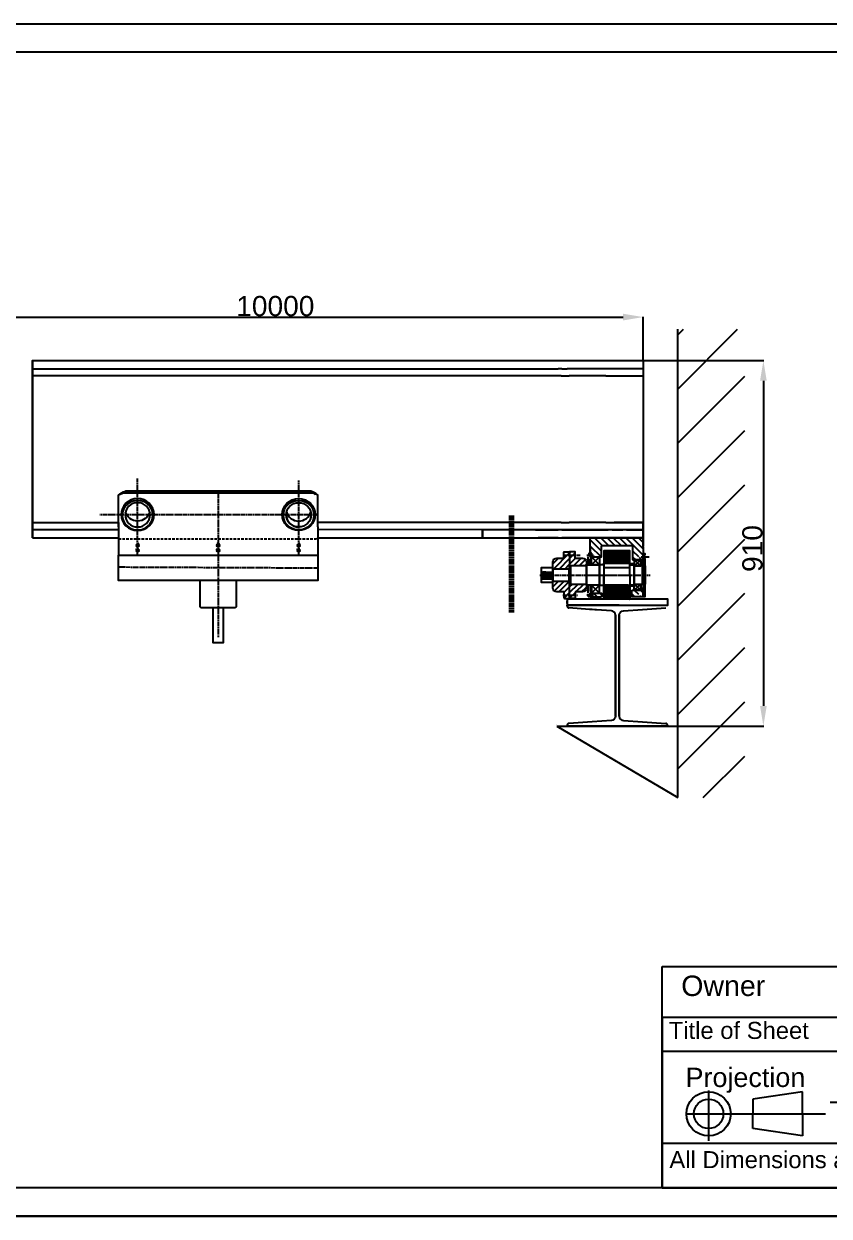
# Model space of a CAD drawing. Header units: millimetres. Extents: x -15074 to 21675, y -7568 to 6574.
# Drawn here: x 8572 to 10572, y -2107 to 854 of the extents above; entities that cross this region are included whole.
import ezdxf

# ---------------------------------------------------------------- set-up
doc = ezdxf.new("R2010")
doc.units = ezdxf.units.MM
for name, pattern in [('AM_ISO02W050', [7.5, 6, -1.5]), ('AM_ISO08W050', [18, 12, -1.5, 3, -1.5]), ('AM_ISO08W050x2', [9, 6, -0.75, 1.5, -0.75]), ('Amconstr', [9999, 9999, 0]), ('CENTER2', [28.575, 19.05, -3.175, 3.175, -3.175]), ('Dashed', [2, 1, -1]), ('HIDDEN', [9.525, 6.35, -3.175])]:
    doc.linetypes.add(name, pattern=pattern)
for name, color, linetype, lineweight in [('AM_5', 250, 'Continuous', 25), ('AM_7', 142, 'AM_ISO08W050', 25), ('AM_8', 1, 'Continuous', 25), ('AM_CL', 1, 'Amconstr', 25)]:
    doc.layers.add(name, color=color, linetype=linetype, lineweight=lineweight)
doc.styles.get("Standard").update_dxf_attribs({"font": 'arial.ttf'})
doc.linetypes.add('Amzigzag', pattern='A,0.0001,[136,genltshp.shx,S=0.04,R=0,X=0,Y=0],-11', length=11.0001)
doc.dimstyles.new('AM_ISO$0', dxfattribs={"dimtxt": 3.5, "dimasz": 3.5, "dimexe": 1, "dimexo": 1, "dimgap": 1.5, "dimtad": 1, "dimdsep": 46, "dimtxsty": 'Standard', "dimcen": 0, "dimclrd": 256, "dimclre": 256, "dimclrt": 250, "dimadec": 0, "dimazin": 2, "dimtp": 0.1, "dimtm": 0.1, "dimtfac": 0.71, "dimtdec": 3, "dimtmove": 0, "dimatfit": 3, "dimfxl": 1, "dimlwd": -1, "dimlwe": -1, "dimarcsym": 1})
pattern_1 = [(45, (1846.808, -3067.566), (-7.071068, 7.071068), [])]
pattern_2 = [(135, (-2561.106, -3552.835), (-7.778175, -7.778175), [])]
pattern_3 = [(135, (-314667.378, -105056.4394), (-1.414213562, -1.414213562), [])]

# ---------------------------------------------------------------- blocks, each defined once
blk = doc.blocks.new('*D287')
at = {"layer": 'AM_5', "linetype": 'ByBlock', "transparency": 16777216}
for p, q in [((8283.1, 18.4), (8283.1, 126.4)), ((8333.1, 125.4), (10060.3, 125.4)), ((10110.3, 18.4), (10110.3, 126.4))]:
    blk.add_line(p, q, dxfattribs=at)
at = {"layer": 'AM_5', "transparency": 16777216}
for points in [[(8333.1, 133.8), (8333.1, 117.1), (8283.1, 125.4)], [(10060.3, 133.8), (10060.3, 117.1), (10110.3, 125.4)]]:
    blk.add_solid(points, dxfattribs=at)
at = {"layer": 'Defpoints', "color": 0, "transparency": 16777216}
for p in [(10110.3, 125.4), (8283.1, 17.4), (10110.3, 17.4)]:
    blk.add_point(p, dxfattribs=at)
at = {"layer": 'AM_5', "color": 250, "transparency": 16777216, "insert": (9196.7, 152.5), "char_height": 50, "attachment_point": 5}
blk.add_mtext('10000', dxfattribs=at)
blk = doc.blocks.new('*D288')
at = {"layer": 'AM_5', "linetype": 'ByBlock', "transparency": 16777216}
for p, q in [((10111.3, 17.4), (10409.9, 17.4)), ((10408.9, -32.6), (10408.9, -840.1)), ((10111.3, -890.1), (10409.9, -890.1))]:
    blk.add_line(p, q, dxfattribs=at)
at = {"layer": 'AM_5', "transparency": 16777216}
for points in [[(10400.6, -32.6), (10417.2, -32.6), (10408.9, 17.4)], [(10400.6, -840.1), (10417.2, -840.1), (10408.9, -890.1)]]:
    blk.add_solid(points, dxfattribs=at)
at = {"layer": 'Defpoints', "color": 0, "transparency": 16777216}
for p in [(10110.3, 17.4), (10110.3, -890.1), (10408.9, -890.1)]:
    blk.add_point(p, dxfattribs=at)
at = {"layer": 'AM_5', "color": 250, "transparency": 16777216, "insert": (10381.9, -449.2), "char_height": 50, "attachment_point": 5, "rotation": 90}
blk.add_mtext('910', dxfattribs=at)
blk = doc.blocks.new('*U289')
at = {"color": 0, "linetype": 'CENTER2', "transparency": 16777216}
blk.add_line((-112.9, 0), (34.8, 0), dxfattribs=at)

msp = doc.modelspace()

# ---------------------------------------------------------------- hatches: boundary and pattern name
h = msp.add_hatch()
h.set_pattern_fill('ANSI31', color=256, scale=30)
h.set_pattern_definition([(45, (14988.05, 2987.33), (-67.3519, 67.3519), [])])
h.paths.add_polyline_path([(10362.793, 95.472), (10196.26, 95.472), (10196.26, -1067.61), (10362.793, -1067.61)])
h = msp.add_hatch()
h.set_pattern_fill('_U', color=256, scale=11, angle=135, pattern_type=0)
h.set_pattern_definition(pattern_2)
h.paths.add_polyline_path([(10110.26, -422.634), (9978.795, -422.634), (9978.795, -442.634), (9978.795, -463.858), (9989.195, -463.858), (9989.795, -464.458), (9989.795, -467.258), (9989.195, -467.858), (9978.795, -467.858), (9978.795, -468.953), (9978.795, -470.076), (10006.795, -470.076), (10006.795, -460.562), (10006.795, -442.634), (10084.805, -442.634), (10084.805, -444.568), (10084.805, -477.59), (10110.26, -477.59), (10110.26, -471.84), (10099.86, -471.84), (10099.26, -471.24), (10099.26, -468.44), (10099.86, -467.84), (10110.26, -467.84), (10110.26, -462.09), (10110.26, -444.568)])
h = msp.add_hatch()
h.set_pattern_fill('ANSI31', color=256)
h.set_pattern_definition([(45, (6779.189, -2244.5), (-2.245064, 2.245064), [])])
h.paths.add_polyline_path([(10088.26, -490.076), (10088.26, -487.076), (10076.828, -487.076), (10076.828, -490.076)])
h.paths.add_polyline_path([(10088.26, -543.076), (10088.26, -540.076), (10076.828, -540.076), (10076.828, -542.09), (10076.845, -542.09), (10076.845, -543.076)])
h = msp.add_hatch()
h.set_pattern_fill('_U', color=256, scale=11, angle=135, pattern_type=0)
h.set_pattern_definition(pattern_2)
h.paths.add_polyline_path([(10006.795, -560.076), (9978.795, -560.076), (9978.795, -562.322), (9989.195, -562.322), (9989.795, -562.922), (9989.795, -565.722), (9989.195, -566.322), (9978.795, -566.322), (9978.795, -569.59), (10006.795, -569.59)])
h = msp.add_hatch()
h.set_pattern_fill('_U', color=256, scale=11, angle=135, style=0, pattern_type=0)
h.set_pattern_definition(pattern_2)
h.paths.add_polyline_path([(10082.26, -552.59), (10082.26, -569.59), (10110.26, -569.59), (10110.26, -566.349), (10099.845, -566.349), (10099.416, -565.919), (10099.245, -565.749), (10099.245, -562.778), (10099.416, -562.778), (10099.845, -562.349), (10110.26, -562.349), (10110.26, -552.59)])
at = {"layer": 'AM_8', "true_color": 0x000000}
h = msp.add_hatch(dxfattribs=at)
h.set_pattern_fill('_U', color=18, scale=10, angle=45, style=0, pattern_type=0)
h.set_pattern_definition(pattern_1)
edge = h.paths.add_edge_path()
edge.add_line((9885.633, -483.076), (9885.633, -500.076))
edge.add_line((9885.633, -500.076), (9927.633, -500.076))
edge.add_line((9927.633, -500.076), (9927.633, -457.076))
edge.add_line((9927.633, -457.076), (9915.633, -457.076))
edge.add_arc((9915.633, -459.076), 2, 90, 180)
edge.add_line((9913.633, -459.076), (9913.633, -473.076))
edge.add_line((9913.633, -473.076), (9895.633, -473.076))
edge.add_arc((9895.633, -483.076), 10, 90, 180)
h = msp.add_hatch(dxfattribs=at)
h.set_pattern_fill('_U', color=18, scale=10, angle=45, style=0, pattern_type=0)
h.set_pattern_definition(pattern_1)
edge = h.paths.add_edge_path()
edge.add_arc((9939.633, -459.076), 2, 0, 90)
edge.add_line((9939.633, -457.076), (9927.633, -457.076))
edge.add_line((9927.633, -457.076), (9927.633, -492.576))
edge.add_line((9927.633, -492.576), (9969.633, -492.576))
edge.add_line((9969.633, -492.576), (9969.633, -483.076))
edge.add_arc((9959.633, -483.076), 10, 360, 450)
edge.add_line((9959.633, -473.076), (9941.633, -473.076))
edge.add_line((9941.633, -473.076), (9941.633, -459.076))
h = msp.add_hatch(dxfattribs=at)
h.set_pattern_fill('_U', color=18, scale=2.5, angle=45, style=0, pattern_type=0)
h.set_pattern_definition([(45, (6779.189, -2244.5), (-1.767767, 1.767767), [])])
h.paths.add_polyline_path([(10076.795, -455.09), (10012.795, -455.09), (10012.795, -485.776), (10076.795, -485.776)])
h = msp.add_hatch(dxfattribs=at)
h.set_pattern_fill('_U', color=18, scale=2, angle=135, style=0, pattern_type=0)
h.set_pattern_definition(pattern_3)
h.paths.add_polyline_path([(10115.26, -467.84), (10110.26, -467.84), (10110.26, -462.09), (10115.26, -462.09)], flags=0)
h.paths.add_polyline_path([(10110.26, -471.84), (10115.26, -471.84), (10115.26, -492.549), (10110.26, -492.549), (10110.26, -481.59), (10104.26, -481.59), (10104.26, -477.59), (10110.26, -477.59)], flags=0)
edge = h.paths.add_edge_path(flags=0)
edge.add_line((10110.26, -471.84), (10115.26, -471.84))
edge.add_line((10110.26, -471.84), (10110.26, -467.84))
edge.add_line((10115.26, -467.84), (10110.26, -467.84))
edge.add_line((10115.26, -467.84), (10115.26, -471.84))
edge = h.paths.add_edge_path(flags=0)
edge.add_line((10110.26, -471.84), (10115.26, -471.84))
edge.add_line((10110.26, -471.84), (10110.26, -467.84))
edge.add_line((10115.26, -467.84), (10110.26, -467.84))
edge.add_line((10115.26, -467.84), (10115.26, -471.84))
h = msp.add_hatch(dxfattribs=at)
h.set_pattern_fill('_U', color=18, scale=2, angle=135, style=0, pattern_type=0)
h.set_pattern_definition(pattern_3)
h.paths.add_polyline_path([(10115.26, -492.59), (10115.26, -537.59), (10110.26, -537.59), (10110.26, -492.59)])
at = {"layer": 'AM_8', "true_color": 0xffffff}
h = msp.add_hatch(dxfattribs=at)
h.set_pattern_fill('_U', scale=0.0001, angle=45, style=0, pattern_type=0)
h.set_pattern_definition([(45, (1846.8081948, -3067.56627426), (-7.07106781187e-05, 7.07106781187e-05), [])])
h.paths.add_polyline_path([(9857.097, -507.926), (9857.097, -522.226), (9857.097, -527.681), (9888.448, -527.681), (9888.448, -506.095), (9861.423, -505.179)])
at = {"layer": 'AM_8', "true_color": 0x000000}
h = msp.add_hatch(dxfattribs=at)
h.set_pattern_fill('_U', color=18, scale=10, angle=45, style=0, pattern_type=0)
h.set_pattern_definition(pattern_1)
edge = h.paths.add_edge_path()
edge.add_arc((9895.633, -547.076), 10, 180, 270)
edge.add_line((9895.633, -557.076), (9913.633, -557.076))
edge.add_line((9913.633, -557.076), (9913.633, -571.076))
edge.add_arc((9915.633, -571.076), 2, 180, 270)
edge.add_line((9915.633, -573.076), (9927.633, -573.076))
edge.add_line((9927.633, -573.076), (9927.633, -530.076))
edge.add_line((9927.633, -530.076), (9885.633, -530.076))
edge.add_line((9885.633, -530.076), (9885.633, -547.076))
h = msp.add_hatch(dxfattribs=at)
h.set_pattern_fill('_U', color=18, scale=10, angle=45, style=0, pattern_type=0)
h.set_pattern_definition(pattern_1)
edge = h.paths.add_edge_path()
edge.add_line((9927.633, -573.076), (9939.633, -573.076))
edge.add_arc((9939.633, -571.076), 2, 270, 360)
edge.add_line((9941.633, -571.076), (9941.633, -557.076))
edge.add_line((9941.633, -557.076), (9959.633, -557.076))
edge.add_arc((9959.633, -547.076), 10, 270, 360)
edge.add_line((9969.633, -547.076), (9969.633, -537.576))
edge.add_line((9969.633, -537.576), (9927.633, -537.576))
edge.add_line((9927.633, -537.576), (9927.633, -573.076))
h = msp.add_hatch(dxfattribs=at)
h.set_pattern_fill('_U', color=18, scale=2.5, angle=45, style=0, pattern_type=0)
h.set_pattern_definition([(45, (6779.2215, -2242.486), (-1.767767, 1.767767), [])])
h.paths.add_polyline_path([(10076.828, -540.076), (10012.828, -540.076), (10012.828, -575.076), (10076.828, -575.076)])
h = msp.add_hatch(dxfattribs=at)
h.set_pattern_fill('_U', color=18, scale=2, angle=135, style=0, pattern_type=0)
h.set_pattern_definition(pattern_3)
h.paths.add_polyline_path([(10104.26, -552.59), (10104.26, -548.59), (10110.26, -548.59), (10110.26, -537.59), (10115.26, -537.59), (10115.26, -568.707), (10110.26, -568.707), (10110.26, -552.59)])

# ---------------------------------------------------------------- linework, layer by layer
for p, q in [((10196.26, -1067.61), (10196.26, 95.472)), ((9906.293, -20.634), (9926.918, -20.634)), ((9911.843, -2.634), (9921.368, -2.634)), ((10110.26, -2.634), (10005.759, -2.634)), ((10017.948, -20.634), (10110.26, -20.634)), ((8819.691, -311.495), (8807.234, -316.887)), ((9289.691, -311.495), (8819.691, -311.495)), ((9294.691, -316.887), (9294.691, -316.495)), ((9906.293, -384.634), (9926.918, -384.634)), ((10017.948, -384.634), (10110.26, -384.634)), ((8807.234, -395.262), (8807.234, -465.55)), ((9302.147, -395.262), (9302.147, -465.55)), ((9842.76, -402.634), (9302.147, -402.134)), ((9911.843, -402.634), (9921.368, -402.634)), ((10110.26, -402.634), (10005.759, -402.634)), ((8593.534, -422.634), (8807.234, -422.634)), ((9302.147, -425.034), (9302.147, -422.634)), ((9911.843, -422.634), (9921.368, -422.634)), ((9978.795, -468.953), (9978.795, -422.634)), ((9984.114, -422.634), (10110.26, -422.634)), ((10006.795, -460.562), (10006.795, -442.634)), ((10023.498, -422.634), (10069.023, -422.634)), ((10084.805, -444.568), (10084.805, -442.634)), ((10110.26, -444.568), (10110.26, -422.634)), ((8807.234, -465.55), (9302.147, -465.55)), ((9973.795, -461.858), (9973.795, -461.231)), ((9981.795, -470.076), (9981.795, -470.076)), ((10001.795, -490.076), (9981.795, -470.076)), ((9981.795, -470.076), (9981.795, -470.076)), ((9981.795, -490.076), (10001.795, -470.076)), ((10088.26, -492.59), (10104.26, -477.59)), ((10104.26, -492.59), (10088.26, -477.59)), ((10088.26, -542.09), (10088.26, -487.09)), ((10104.26, -477.59), (10110.26, -477.59)), ((10104.26, -477.59), (10104.26, -492.59)), ((10104.26, -477.59), (10110.26, -477.59)), ((9857.097, -503.87), (9857.097, -526.282)), ((9885.633, -503.87), (9885.633, -530.076)), ((9981.795, -560.076), (10001.795, -540.076)), ((9981.795, -540.076), (10001.795, -560.076)), ((10076.795, -542.09), (10076.845, -542.09)), ((10082.26, -552.59), (10110.26, -552.59)), ((10082.26, -552.59), (10110.26, -552.59)), ((10088.26, -537.59), (10104.26, -552.59)), ((10104.26, -537.59), (10088.26, -552.59)), ((10104.26, -552.59), (10104.26, -537.59)), ((9921.26, -575.076), (9921.26, -575.076)), ((9921.26, -575.076), (9921.26, -576.643)), ((9921.26, -586.076), (9921.26, -579.076)), ((9921.26, -591.643), (9921.26, -590.076)), ((9977.41, -590.076), (9921.26, -590.076)), ((9973.795, -568.771), (9973.795, -568.322)), ((9990.11, -590.076), (9977.41, -590.076)), ((9978.795, -569.59), (10006.795, -569.59)), ((9978.795, -569.59), (10006.795, -569.59)), ((9979.114, -568.771), (9979.114, -568.322)), ((10046.26, -590.076), (9990.11, -590.076)), ((10046.26, -590.076), (10171.26, -590.076)), ((9977.41, -600.232), (9925.911, -596.631)), ((9983.76, -600.676), (9977.41, -600.232)), ((10108.76, -600.676), (10166.609, -596.631)), ((9896.26, -887.076), (9896.26, -887.076)), ((9983.76, -879.476), (9925.911, -883.521)), ((10108.76, -879.476), (10166.609, -883.521)), ((9896.26, -890.076), (10196.26, -890.076)), ((9896.26, -890.076), (10196.26, -1067.61)), ((9896.26, -890.076), (10046.26, -890.076)), ((9921.26, -890.076), (9921.26, -888.509)), ((9921.26, -890.076), (9921.26, -888.509)), ((9921.26, -890.076), (10171.26, -890.076)), ((10171.26, -890.076), (9921.26, -890.076)), ((10171.26, -890.076), (10171.26, -888.509)), ((10506.446, -1797.915), (10382.387, -1816.402)), ((10506.446, -1816.402), (10506.446, -1797.915)), ((10272.92, -1852.874), (10272.92, -1852.874)), ((10272.92, -1852.874), (10272.92, -1852.874)), ((10506.446, -1907.832), (10382.387, -1889.345)), ((10506.446, -1889.345), (10506.446, -1907.832))]:
    msp.add_line(p, q)
at = {"linetype": 'Amzigzag', "ltscale": 9}
msp.add_line((8593.534, 17.366), (8593.534, -422.634), dxfattribs=at)
at = {"linetype": 'HIDDEN'}
msp.add_line((8807.234, -425.034), (9302.147, -425.034), dxfattribs=at)
for points in [[(7479.139, 853.578), (11666.21, 853.578), (11666.21, -2106.978), (7479.139, -2106.978)], [(8593.534, -384.634), (8807.234, -384.634), (8807.234, -402.634), (8593.534, -402.634)], [(8807.234, -465.55), (9302.147, -465.55), (9302.147, -528.908), (8807.234, -528.908)], [(10001.795, -490.076), (9981.795, -490.076), (9981.795, -470.076), (10001.795, -470.076)], [(10012.795, -485.776), (10076.795, -485.776), (10076.795, -455.09), (10012.795, -455.09)], [(9885.633, -497.576), (9857.097, -497.576), (9857.097, -532.576), (9885.633, -532.576)], [(10001.795, -540.076), (9969.633, -540.076), (9969.633, -490.076), (10001.795, -490.076)], [(10012.795, -541.076), (10001.795, -541.076), (10001.795, -489.076), (10012.795, -489.076)], [(10076.828, -490.076), (10088.26, -490.076), (10088.26, -487.076), (10076.828, -487.076)], [(10084.767, -477.59), (10110.26, -477.59), (10110.26, -477.59), (10084.767, -477.59)], [(10084.767, -477.59), (10110.26, -477.59), (10110.26, -477.59), (10084.767, -477.59)], [(10088.26, -492.59), (10104.26, -492.59), (10104.26, -477.59), (10088.26, -477.59)], [(10001.795, -540.076), (9981.795, -540.076), (9981.795, -560.076), (10001.795, -560.076)], [(10012.828, -540.076), (10076.828, -540.076), (10076.828, -575.076), (10012.828, -575.076)], [(10076.828, -540.076), (10088.26, -540.076), (10088.26, -543.076), (10076.828, -543.076)], [(10082.26, -552.59), (10110.26, -552.59), (10110.26, -569.59), (10082.26, -569.59)], [(10082.26, -552.59), (10110.26, -552.59), (10110.26, -569.59), (10082.26, -569.59)], [(10088.26, -537.59), (10104.26, -537.59), (10104.26, -552.59), (10088.26, -552.59)], [(10157.737, -1486.671), (11595.721, -1486.671), (11595.721, -2036.489), (10157.737, -2036.489)], [(10157.737, -2036.489), (11595.721, -2036.489), (11595.721, -1613.552), (10157.737, -1613.552)], [(10157.737, -2036.489), (11595.721, -2036.489), (11595.721, -1698.14), (10157.737, -1698.14)], [(10157.737, -2036.489), (11595.721, -2036.489), (11595.721, -1926.525), (10157.737, -1926.525)]]:
    msp.add_lwpolyline(points, close=True)
for points in [[(7479.139, 783.088), (7479.139, 853.578), (11666.21, 853.578), (11666.21, 783.088)], [(11595.721, 783.088), (7655.362, 783.088)], [(8593.534, -422.634), (8593.534, 17.366), (10110.26, 17.366), (10110.26, -422.634), (9908.688, -422.634)], [(8593.534, -422.634), (8593.534, 17.366)], [(9893.448, -20.634), (8593.534, -20.634), (8593.534, -2.634), (9898.998, -2.634)], [(8593.534, -20.634), (8593.534, -2.634)], [(9898.998, -20.634), (9893.448, -20.634)], [(9908.523, -2.634), (9898.998, -2.634)], [(9906.293, -20.634), (9898.998, -20.634)], [(9908.523, -2.634), (9911.843, -2.634)], [(10020.323, -2.634), (9921.368, -2.634)], [(10017.948, -20.634), (9926.918, -20.634)], [(9054.691, -306.887), (8824.691, -306.887)], [(9893.448, -384.634), (9302.147, -384.634)], [(9898.998, -384.634), (9893.448, -384.634)], [(9906.293, -384.634), (9898.998, -384.634)], [(10017.948, -384.634), (9926.918, -384.634)], [(10069.023, -402.634), (10110.26, -402.634), (10110.26, -384.634), (10038.573, -384.634)], [(8807.234, -402.634), (8593.534, -402.634), (8593.534, -422.634)], [(8807.234, -402.634), (8593.534, -402.634), (8593.534, -422.634)], [(9302.147, -422.634), (9711.497, -422.517), (9711.497, -402.517)], [(9908.523, -402.634), (9711.497, -402.517), (9711.497, -422.517), (9908.523, -422.634)], [(9898.998, -402.634), (9842.76, -402.634)], [(9842.76, -402.634), (9898.998, -402.634)], [(9911.843, -402.634), (9908.523, -402.634)], [(9908.523, -402.634), (9911.843, -402.634)], [(9908.688, -422.634), (10110.26, -422.634), (10110.26, -402.634), (9908.688, -402.634)], [(9921.368, -402.634), (10020.323, -402.634)], [(10020.323, -402.634), (9921.368, -402.634)], [(10020.323, -402.634), (10023.498, -402.634)], [(10023.498, -402.634), (10020.323, -402.634)], [(10036.198, -402.634), (10033.023, -402.634)], [(10033.023, -402.634), (10036.198, -402.634)], [(10036.198, -402.634), (10059.498, -402.634)], [(10059.498, -402.634), (10036.198, -402.634)], [(10069.023, -422.634), (10110.26, -422.634), (10110.26, -402.634), (10069.023, -402.634)], [(9866.476, -422.634), (9849.41, -422.634)], [(9849.41, -422.634), (9866.476, -422.634)], [(9866.476, -422.634), (9898.998, -422.634)], [(9898.998, -422.634), (9866.476, -422.634)], [(9898.998, -422.634), (9875.76, -422.634)], [(9911.843, -422.634), (9908.523, -422.634)], [(9920.76, -422.634), (9908.523, -422.634)], [(9908.523, -422.634), (9911.843, -422.634)], [(9921.368, -422.634), (10023.498, -422.634)], [(10023.498, -422.634), (9921.368, -422.634)], [(9978.795, -442.634), (9978.795, -422.634), (10110.26, -422.634), (10110.26, -442.634)], [(10084.805, -442.634), (10006.795, -442.634)], [(10059.498, -422.634), (10033.023, -422.634)], [(10033.023, -422.634), (10059.498, -422.634)], [(10033.023, -422.634), (10059.498, -422.634)], [(9973.795, -461.231), (9978.795, -461.231), (9978.795, -463.858)], [(9973.795, -488.09), (9973.795, -469.858)], [(9978.795, -444.685), (9978.795, -463.858)], [(9978.795, -444.685), (9978.795, -463.858)], [(9978.795, -467.83), (9978.795, -470.076), (10006.795, -470.076), (10006.795, -460.562)], [(9978.795, -467.83), (9978.795, -470.076), (10006.795, -470.076), (10006.795, -460.562)], [(9978.795, -463.858), (9978.795, -462.09)], [(9978.795, -463.858), (9978.795, -462.09)], [(9978.795, -463.858), (9978.795, -462.09)], [(9978.795, -463.858), (9978.795, -462.09)], [(9978.795, -467.858), (9978.795, -470.076)], [(9978.795, -467.858), (9978.795, -470.076)], [(9978.795, -474.562), (9981.795, -474.562), (9981.795, -470.076), (9978.795, -470.076)], [(10006.724, -470.076), (10006.724, -444.685)], [(10076.828, -515.076), (10076.828, -455.076), (10012.795, -455.076), (10012.795, -515.076)], [(10110.26, -471.84), (10110.26, -477.59), (10084.805, -477.59), (10084.805, -444.568)], [(10110.26, -471.84), (10110.26, -477.59), (10084.805, -477.59), (10084.805, -444.568)], [(10088.26, -477.59), (10110.26, -477.59), (10110.26, -471.84)], [(10088.26, -477.59), (10110.26, -477.59), (10110.26, -471.84)], [(10088.26, -477.59), (10110.26, -477.59), (10110.26, -471.84)], [(10088.26, -477.59), (10110.26, -477.59), (10110.26, -471.84)], [(10110.26, -444.568), (10110.26, -467.84)], [(10110.26, -444.568), (10110.26, -467.84)], [(10110.26, -467.84), (10110.26, -462.09)], [(10110.26, -467.84), (10110.26, -462.09)], [(10110.26, -467.84), (10110.26, -462.09)], [(10110.26, -467.84), (10110.26, -462.09)], [(10115.26, -465.84), (10115.26, -462.09), (10110.26, -462.09), (10110.26, -467.84)], [(10110.26, -471.84), (10110.26, -477.59)], [(9927.633, -500.076), (9885.633, -500.076), (9885.633, -530.076), (9927.633, -530.076)], [(9927.633, -500.076), (9925.4, -500.076), (9925.4, -530.076), (9927.633, -530.076)], [(9927.633, -537.576), (9969.633, -537.576), (9969.633, -492.576), (9927.633, -492.576)], [(9927.633, -500.076), (9927.633, -492.576), (9929.783, -492.576), (9929.783, -537.576), (9927.633, -537.576), (9927.633, -530.076)], [(9973.795, -486.09), (9973.795, -488.09)], [(9973.795, -490.076), (9973.795, -488.09)], [(9978.795, -488.062), (9978.795, -474.562)], [(9978.795, -474.59), (9978.795, -488.09)], [(9978.795, -488.09), (9978.795, -486.09)], [(9978.795, -488.09), (9978.795, -490.076)], [(9978.795, -490.076), (9978.795, -488.09)], [(10012.795, -490.076), (10012.795, -485.776), (10076.828, -485.776), (10076.828, -490.076)], [(10012.795, -489.076), (10012.795, -543.09)], [(10012.795, -490.076), (10012.795, -496.076), (10076.828, -496.076), (10076.828, -490.076)], [(10076.845, -488.09), (10076.828, -488.09)], [(10076.828, -496.076), (10076.828, -490.076), (10088.26, -490.076), (10088.26, -540.076), (10076.828, -540.076)], [(10088.26, -488.062), (10088.26, -485.062)], [(10088.26, -537.59), (10108.452, -537.59), (10108.452, -492.59), (10088.26, -492.59)], [(10088.417, -492.59), (10088.417, -492.442)], [(10110.26, -481.59), (10104.26, -481.59), (10104.26, -477.59), (10110.26, -477.59)], [(10110.26, -481.59), (10110.26, -492.59)], [(10110.26, -515.09), (10110.26, -492.59)], [(10110.26, -492.59), (10110.26, -537.59)], [(10115.26, -492.59), (10115.26, -473.84)], [(10115.26, -492.59), (10115.26, -537.59)], [(10076.828, -515.076), (10076.828, -575.076), (10012.795, -575.076), (10012.795, -515.076)], [(9973.795, -542.09), (9973.795, -540.076)], [(9973.795, -544.09), (9973.795, -542.09)], [(9973.795, -560.322), (9973.795, -542.09)], [(9973.795, -559.59), (9973.795, -555.59)], [(9978.795, -540.076), (9978.795, -542.09)], [(9978.795, -542.09), (9978.795, -540.076)], [(9978.795, -542.09), (9978.795, -555.59)], [(9978.795, -542.09), (9978.795, -544.09)], [(9978.795, -555.59), (9981.795, -555.59), (9981.795, -560.076), (9978.795, -560.076)], [(9978.795, -559.59), (9978.795, -562.322)], [(9978.795, -559.59), (9978.795, -562.322)], [(9978.795, -560.076), (9978.795, -562.322)], [(9978.795, -560.076), (9978.795, -562.322)], [(9978.795, -562.322), (9978.795, -560.076), (10006.795, -560.076), (10006.795, -569.59)], [(9978.795, -562.322), (9978.795, -560.076), (10006.795, -560.076), (10006.795, -569.59)], [(10006.795, -560.076), (10006.795, -569.59)], [(10006.795, -560.076), (10006.795, -569.59)], [(10012.795, -542.09), (10012.795, -552.09)], [(10012.795, -552.09), (10012.795, -542.09)], [(10012.795, -542.09), (10012.795, -552.09)], [(10072.828, -540.076), (10012.828, -540.076)], [(10076.845, -545.09), (10076.845, -542.09)], [(10088.26, -542.09), (10088.26, -545.09)], [(10088.417, -537.737), (10088.417, -537.59)], [(10110.26, -548.59), (10104.26, -548.59), (10104.26, -552.59), (10110.26, -552.59)], [(10110.26, -537.59), (10110.26, -548.59)], [(10110.26, -552.59), (10110.26, -568.707), (10115.26, -568.707), (10115.26, -537.59)], [(10110.26, -569.59), (10110.26, -552.59)], [(10110.26, -569.59), (10110.26, -552.59)], [(10115.26, -552.59), (10115.26, -548.59)], [(9973.714, -575.076), (9921.26, -575.076), (9921.26, -590.076), (9977.41, -590.076)], [(9921.26, -579.076), (9921.26, -587.076)], [(9982.414, -575.076), (9973.714, -575.076)], [(9978.795, -566.322), (9978.795, -568.771), (9973.795, -568.771)], [(9977.41, -590.076), (9990.11, -590.076)], [(9978.795, -569.59), (9978.795, -566.322)], [(9978.795, -566.322), (9978.795, -569.59)], [(9978.795, -569.59), (9978.795, -566.322)], [(9978.795, -566.322), (9978.795, -569.59)], [(9985.106, -575.076), (9982.414, -575.076)], [(9993.806, -575.076), (9985.106, -575.076)], [(9990.11, -590.076), (10171.26, -590.076), (10171.26, -575.076), (9993.806, -575.076)], [(10050.96, -590.076), (10041.56, -590.076)], [(10041.56, -590.076), (10050.96, -590.076)], [(10041.56, -590.076), (10050.96, -590.076)], [(10050.96, -590.076), (10041.56, -590.076)], [(9067.191, -596.548), (9067.191, -683.746), (9042.191, -683.746), (9042.191, -596.548)], [(9990.11, -601.12), (9983.76, -600.676)], [(9994.762, -601.445), (9990.11, -601.12)], [(10041.56, -865.176), (10041.56, -614.975)], [(10041.56, -614.975), (10041.56, -865.176)], [(10050.96, -865.176), (10050.96, -614.975)], [(10050.96, -614.975), (10050.96, -865.176)], [(10157.737, -1825.02), (10157.737, -2036.489), (11595.721, -2036.489), (11595.721, -1825.02), (10574.675, -1825.02)], [(10382.387, -1816.402), (10382.387, -1852.874)], [(10506.446, -1852.874), (10506.446, -1816.402)], [(10382.387, -1889.345), (10382.387, -1852.874)], [(10506.446, -1852.874), (10506.446, -1889.345)], [(7479.139, -2036.489), (7479.139, -2106.978), (11666.21, -2106.978), (11666.21, -2036.489)], [(11595.721, -2036.489), (7655.362, -2036.489)]]:
    msp.add_lwpolyline(points)
for points in [[(8807.234, -395.262), (8807.234, -316.887, -0.10289861), (8824.691, -306.887), (9054.691, -306.887)], [(9302.147, -395.262), (9302.147, -316.887, 0.10289861), (9284.691, -306.887), (9054.691, -306.887)], [(9913.633, -557.076), (9895.633, -557.076, -0.41421356), (9885.633, -547.076), (9885.633, -483.076, -0.41421356), (9895.633, -473.076), (9913.633, -473.076)], [(9913.633, -473.076), (9913.633, -459.076, -0.41421356), (9915.633, -457.076), (9927.633, -457.076), (9927.633, -492.576)], [(9941.633, -473.076), (9941.633, -459.076, 0.41421356), (9939.633, -457.076), (9927.633, -457.076), (9927.633, -492.576)], [(9941.633, -473.076), (9959.633, -473.076, -0.41421356), (9969.633, -483.076), (9969.633, -547.076, -0.41421356), (9959.633, -557.076), (9941.633, -557.076)], [(9099.691, -528.908), (9099.691, -591.548, -0.41421356), (9094.691, -596.548), (9014.691, -596.548, -0.41421356), (9009.691, -591.548), (9009.691, -528.908)], [(9913.633, -557.076), (9913.633, -571.076, 0.41421356), (9915.633, -573.076), (9927.633, -573.076), (9927.633, -537.576)], [(9941.633, -557.076), (9941.633, -571.076, -0.41421356), (9939.633, -573.076), (9927.633, -573.076), (9927.633, -537.576)], [(10041.56, -614.975), (10041.56, -865.176, -0.39391048), (10031.327, -876.149), (9983.76, -879.476)], [(10041.56, -865.176), (10041.56, -614.975, 0.39391048), (10031.327, -604.002), (9994.762, -601.445)], [(10050.96, -865.176), (10050.96, -614.975, -0.39391048), (10061.193, -604.002), (10108.76, -600.676)], [(10050.96, -614.975), (10050.96, -865.176, 0.39391048), (10061.193, -876.149), (10108.76, -879.476)]]:
    msp.add_lwpolyline(points, format="xyb")
at = {"linetype": 'AM_ISO02W050'}
msp.add_lwpolyline([(10110.26, -471.84), (10110.26, -477.59)], dxfattribs=at)
for radius in [54.959, 36.471]:
    msp.add_circle((10272.92, -1852.874), radius)
for centre, radius, start, end in [((9173.453, -597.118), 308.369, 65.333382, 67.85552), ((8854.691, -438.876), 3.159, 205.89367, 334.10633), ((9054.691, -438.876), 3.159, 205.89367, 334.10633), ((9254.691, -438.876), 3.159, 205.89367, 334.10633), ((8854.691, -451.613), 3.159, 205.89367, 334.10633), ((9054.691, -451.613), 3.159, 205.89367, 334.10633), ((9254.691, -451.613), 3.159, 205.89367, 334.10633), ((9926.26, -591.643), 5, 180, 266), ((9926.26, -888.509), 5, 94, 180), ((9926.26, -888.509), 5, 94, 180), ((10166.26, -888.509), 5, 0, 86)]:
    msp.add_arc(centre, radius, start, end)
at = {"extrusion": (0, 0, -1)}
for centre, major_axis, ratio in [((8854.691, -365.02), (41, 0), 0.96667341), ((8854.691, -366.428), (38, 0), 0.96667341), ((8854.691, -365.591), (31, 0), 0.97301361)]:
    msp.add_ellipse(centre, major_axis=major_axis, ratio=ratio, dxfattribs=at)
for centre, major_axis, ratio in [((9254.691, -365.02), (-41, 0), 0.96667341), ((9254.691, -366.428), (-38, 0), 0.96667341), ((9254.691, -365.591), (-31, 0), 0.97301361), ((8854.691, -441.658), (0, -3.259), 0.96592583), ((9054.691, -441.658), (0, -3.259), 0.96592583), ((9254.691, -441.658), (0, -3.259), 0.96592583), ((8854.691, -454.395), (0, -3.259), 0.96592583), ((9054.691, -454.395), (0, -3.259), 0.96592583), ((9254.691, -454.395), (0, -3.259), 0.96592583)]:
    msp.add_ellipse(centre, major_axis=major_axis, ratio=ratio)
msp.add_ellipse((8854.691, -351.195), major_axis=(31, 0), ratio=0.96667341, start_param=6.52495002, end_param=9.18301325, dxfattribs=at)
for centre, ratio, start_param, end_param in [((9254.691, -365.591), 0.97301361, 6.28310169, 7.85398163), ((9254.691, -351.195), 0.96667341, 6.52495002, 9.18301325)]:
    msp.add_ellipse(centre, major_axis=(-31, 0), ratio=ratio, start_param=start_param, end_param=end_param)
at = {"linetype": 'Dashed', "ltscale": 0.5}
for centre in [(8854.691, -438.994), (9054.691, -438.994), (9254.691, -438.994)]:
    msp.add_ellipse(centre, major_axis=(3.123, 0), ratio=0.9735919, start_param=5.9208983, end_param=9.78706497, dxfattribs=at)
at = {"linetype": 'Dashed'}
for centre in [(8854.691, -438.994), (9054.691, -438.994), (9254.691, -438.994)]:
    msp.add_ellipse(centre, major_axis=(3.123, 0), ratio=0.9735919, start_param=3.50387966, end_param=5.9208983, dxfattribs=at)
at = {"linetype": 'Dashed', "ltscale": 0.5}
for centre in [(8854.691, -451.731), (9054.691, -451.731), (9254.691, -451.731)]:
    msp.add_ellipse(centre, major_axis=(3.123, 0), ratio=0.9735919, dxfattribs=at)
at = {"layer": 'AM_7', "color": 3}
for p, q in [((8854.691, -465.55), (8854.691, -275.743)), ((9254.691, -465.55), (9254.691, -280.35)), ((9054.691, -306.887), (9054.691, -668.992)), ((9302.016, -365.589), (8761.115, -365.589)), ((8807.234, -494.991), (9302.147, -497.229))]:
    msp.add_line(p, q, dxfattribs=at)
at = {"layer": 'AM_7', "color": 0, "lineweight": 211}
msp.add_line((9783.097, -367.062), (9783.097, -608.415), dxfattribs=at)
at = {"layer": 'AM_7'}
for p, q in [((9910.633, -466.076), (9953.621, -466.076)), ((9854.097, -515.076), (10127.926, -515.076)), ((9910.633, -565.076), (9946.949, -565.076))]:
    msp.add_line(p, q, dxfattribs=at)
at = {"layer": 'AM_7', "linetype": 'AM_ISO08W050x2'}
for p, q in [((9970.264, -465.858), (9987.326, -465.858)), ((10105.005, -469.84), (10125.516, -469.84)), ((9970.264, -564.322), (9987.326, -564.322)), ((10272.92, -1795.384), (10272.92, -1919.875)), ((10215.43, -1852.874), (10563.936, -1852.874)), ((10272.92, -1852.874), (10272.92, -1852.874)), ((10272.92, -1852.874), (10272.92, -1852.874))]:
    msp.add_line(p, q, dxfattribs=at)
at = {"layer": 'AM_CL'}
for p, q in [((9978.795, -488.09), (9978.795, -474.59)), ((10076.828, -488.09), (10076.845, -488.09)), ((10110.26, -492.59), (10110.26, -481.59)), ((10012.828, -540.076), (10076.828, -540.076))]:
    msp.add_line(p, q, dxfattribs=at)

# ---------------------------------------------------------------- block references
at = {"color": 3, "linetype": 'CENTER2'}
msp.add_blockref('*U289', (10082.54, -515.076), dxfattribs=at)

# ---------------------------------------------------------------- texts
at = {"attachment_point": 1}
for s, width, gutter_width, insert, char_height in [(' Owner', 356.80086, 105.734, (10185.171, -1509.595), 50.7524), ('Title of Sheet', 385.99368, 105.734, (10173.818, -1624.647), 42.29365), ('Projection', 438.85791, 239.54, (10215.499, -1738.376), 47.9079), ('All Dimensions are in mm', 816.59092, 105.734, (10175.44, -1945.498), 42.29365)]:
    msp.add_mtext_dynamic_manual_height_columns(s, width=width, gutter_width=gutter_width, heights=[0], dxfattribs=dict(at, insert=insert, char_height=char_height))

# ---------------------------------------------------------------- dimensions: what is measured, and where the dimension line sits
at = {"layer": 'AM_5'}
dim = msp.add_linear_dim(base=(10110.26, 125.437), p1=(8283.129, 17.366), p2=(10110.26, 17.366), angle=0, text='10000', dimstyle='AM_ISO$0', override={"dimtxt": 50, "dimasz": 50, "dimpost": ''}, dxfattribs=at)
dim.commit()
dim.dimension.update_dxf_attribs({"geometry": '*D287', "text_midpoint": (9196.695, 152.465)})
dim = msp.add_linear_dim(base=(10408.909, -890.076), p1=(10110.26, 17.366), p2=(10110.26, -890.076), angle=90, text='910', dimstyle='AM_ISO$0', override={"dimtxt": 50, "dimasz": 50}, dxfattribs=at)
dim.commit()
dim.dimension.update_dxf_attribs({"geometry": '*D288', "text_midpoint": (10408.909, -449.249), "dimtype": 160})

doc.saveas('drawing.dxf')
